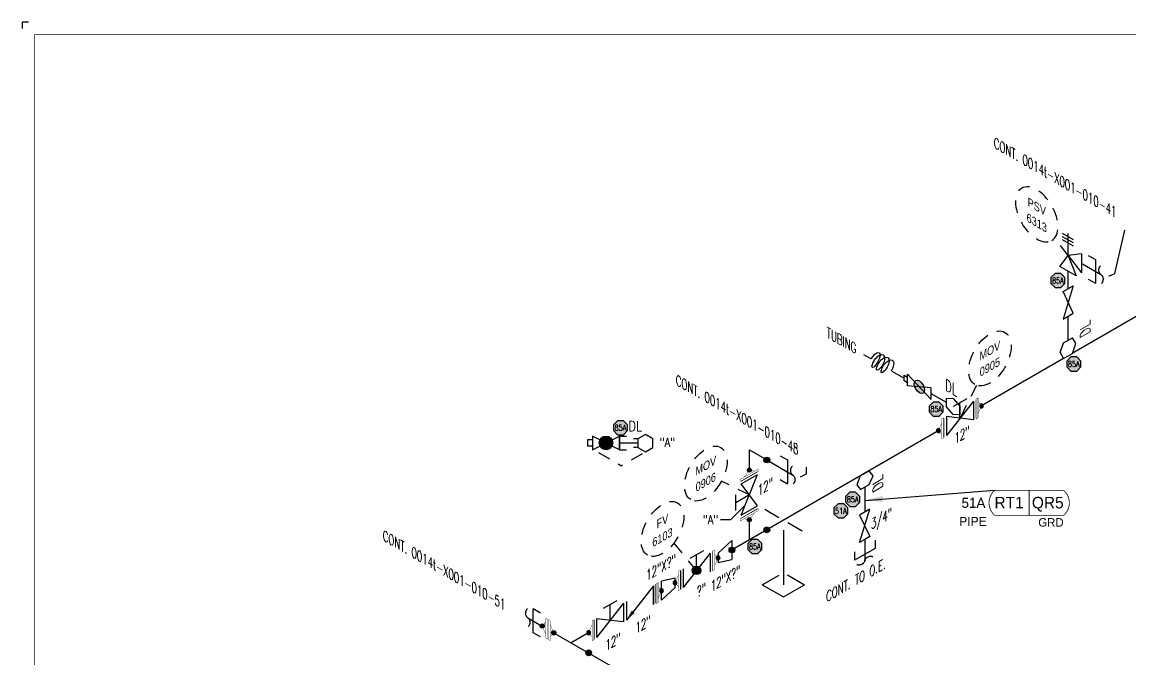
# Model space of a CAD drawing. Header units: inches. Extents: x 0 to 17.2, y 0 to 11.2.
# Drawn here: x 0 to 11.05, y 4.89 to 11.25 of the extents above; entities that cross this region are included whole.
import ezdxf
from ezdxf.enums import TextEntityAlignment as Align

# ---------------------------------------------------------------- set-up
doc = ezdxf.new("R2010")
doc.units = ezdxf.units.IN
doc.header["$MEASUREMENT"] = 0
doc.linetypes.add('HIDDEN2', pattern=[0.1875, 0.125, -0.0625])
for name, color, linetype in [('3', 1, 'Continuous'), ('BORDER', 3, 'Continuous'), ('COMP', 1, 'Continuous'), ('Continuation', 7, 'Continuous'), ('DL', 20, 'Continuous'), ('FITTINGS', 4, 'Continuous'), ('PART_PCML', 7, 'Continuous'), ('PART_SelectedCML_RT', 132, 'Continuous'), ('PIPE-ANNO', 150, 'HIDDEN2'), ('TEXT', 7, 'Continuous'), ('UNAS.PIPE', 251, 'Continuous'), ('WELD POINTS', 41, 'Continuous'), ('Welds', 7, 'Continuous')]:
    doc.layers.add(name, color=color, linetype=linetype)
doc.layers.add('PIPE', color=7, linetype='Continuous', lineweight=30)
doc.styles.add('CMLPAS', font='')
doc.styles.add('ISO00', font='romand.shx', dxfattribs={"width": 0.85, "height": 0.05})
doc.styles.add('ISO30', font='simplex.shx', dxfattribs={"width": 0.85, "oblique": 30, "height": 0.075})
doc.styles.add('ISO330', font='romand.shx', dxfattribs={"width": 0.85, "height": 0.05})
doc.styles.add('PART_Standard', font='romans', dxfattribs={"width": 0.8, "height": 0.09})
doc.styles.add('Richmond', font='arial.ttf')
doc.styles.add('SIMPLEX', font='ROMANS')
doc.styles.get("Standard").update_dxf_attribs({"font": 'arial.ttf'})
doc.styles.get('CMLPAS').set_extended_font_data('Cordia New')
doc.dimstyles.new('Richmond', dxfattribs={"dimtxt": 0.18, "dimasz": 0.18, "dimexe": 0.18, "dimexo": 0.0625, "dimgap": 0.09, "dimtad": 0, "dimtih": 1, "dimtoh": 1, "dimdec": 4, "dimzin": 0, "dimdsep": 46, "dimtxsty": 'Richmond', "dimcen": 0.09, "dimadec": 0, "dimazin": 0, "dimtfac": 1, "dimtdec": 4, "dimtofl": 0, "dimtmove": 0, "dimatfit": 3, "dimfxl": 1, "dimtolj": 1, "dimtzin": 0, "dimarcsym": 0})
doc.dimstyles.get("Standard").update_dxf_attribs({"dimtxt": 0.18, "dimasz": 0.18, "dimexe": 0.18, "dimexo": 0.0625, "dimgap": 0.09, "dimtad": 0, "dimtih": 1, "dimtoh": 1, "dimdec": 4, "dimzin": 0, "dimdsep": 46, "dimtxsty": 'Standard', "dimcen": 0.09, "dimadec": 0, "dimazin": 0, "dimtfac": 1, "dimtdec": 4, "dimtofl": 0, "dimtmove": 0, "dimatfit": 3, "dimfxl": 1, "dimtolj": 1, "dimtzin": 0, "dimarcsym": 0})

# ---------------------------------------------------------------- blocks, each defined once
blk = doc.blocks.new('*U90')
blk.add_wipeout([(-0.044, 0.025), (-0.079, 0.123), (-0.045, 0.181), (0.044, 0.13), (0.079, 0.032), (0.044, -0.025)])
at = {"layer": 'FITTINGS', "linetype": 'Continuous'}
for p, q in [((-0.079, 0.123), (-0.045, 0.181)), ((-0.044, 0.025), (-0.079, 0.123)), ((0.044, 0.13), (-0.045, 0.181)), ((0.079, 0.032), (0.044, 0.13)), ((0.044, -0.025), (-0.044, 0.025)), ((0.079, 0.032), (0.044, -0.025))]:
    blk.add_line(p, q, dxfattribs=at)
blk = doc.blocks.new('DL_Vert_330')
at = {"layer": 'DL', "style": 'ISO30', "oblique": 330, "width": 0.85}
blk.add_text('DL', height=0.1, rotation=90, dxfattribs=at).set_placement((0, 0))
blk = doc.blocks.new('*U95')
blk.add_wipeout([(0.051, -0.107), (-0.051, -0.166), (0, 0), (-0.051, 0.107), (0.051, 0.166), (0, 0)]).dxf.layer = 'FITTINGS'
at = {"layer": 'FITTINGS'}
blk.add_lwpolyline([(0.051, -0.107), (-0.051, 0.107), (0.051, 0.166), (-0.051, -0.166)], close=True, dxfattribs=at)
blk = doc.blocks.new('3_VALVE_THREAD_PSV_330')
at = {"color": 0, "linetype": 'ByBlock', "lineweight": -2}
for p, q in [((0.054, 0.156), (-0.054, 0.219)), ((0.054, 0.125), (-0.054, 0.187)), ((0.054, 0.094), (-0.054, 0.156))]:
    blk.add_line(p, q, dxfattribs=at)
blk.add_wipeout([(0.135, 0.016), (0, 0), (-0.081, -0.109), (0.081, -0.203), (0, 0), (0.135, -0.172)], dxfattribs=at)
for p, q in [((0, 0), (0, 0.219)), ((0.135, 0.016), (0, 0)), ((0.135, 0.016), (0.135, -0.172)), ((-0.081, -0.109), (0, 0)), ((0.081, -0.203), (-0.081, -0.109)), ((0, 0), (0.135, -0.172)), ((0, 0), (0.081, -0.203))]:
    blk.add_line(p, q, dxfattribs=at)
blk = doc.blocks.new('1_BREAK-PIPE_PIPE_00')
at = {"color": 0, "linetype": 'ByBlock', "lineweight": -2}
for centre, major_axis in [((0.03, -0.092), (0, 0.101)), ((-0.03, 0.092), (0, -0.101))]:
    blk.add_ellipse(centre, major_axis=major_axis, ratio=0.711978, start_param=0.427466, end_param=3.141593, dxfattribs=at)
blk = doc.blocks.new('1_Tilde_00')
at = {"layer": 'PIPE-ANNO', "xscale": -0.5000000000000001, "yscale": 0.5, "zscale": 0.5}
blk.add_blockref('1_BREAK-PIPE_PIPE_00', (0, 0), dxfattribs=at)
blk = doc.blocks.new('1_ID-BUBBLE_INSTRUMENT_330')
at = {"color": 0, "linetype": 'ByBlock', "lineweight": -2, "extrusion": (0, 0, -1)}
blk.add_ellipse((0, 0), major_axis=(0.15, -0.26), ratio=0.57735, dxfattribs=at)
at = {"color": 0, "linetype": 'ByBlock', "lineweight": -2, "oblique": 330}
for tag, p in [('INST.TYPE', (0.019, 0.067)), ('NUM', (0.019, -0.094))]:
    blk.add_attdef(tag, text='', height=0.075, rotation=330, dxfattribs=at).set_placement(p, align=Align.MIDDLE_CENTER)
blk = doc.blocks.new('Border')
at = {"layer": 'BORDER', "const_width": 0.005}
blk.add_lwpolyline([(0.25, 0.25), (17.25, 0.25), (17.25, 11.25), (0.25, 11.25)], close=True, dxfattribs=at)
blk = doc.blocks.new('3_VALVE_FLANGE_GATE_30')
at = {"color": 0, "linetype": 'ByBlock', "lineweight": -2}
blk.add_wipeout([(-0.162, -0.187), (-0.135, -0.172), (0, 0), (0.135, -0.016), (0.162, 0), (0.162, 0.187), (0.135, 0.172), (0, 0), (-0.135, 0.016), (-0.162, 0)], dxfattribs=at)
for p, q in [((0.135, 0.172), (-0.135, -0.172)), ((0.068, 0.195), (-0.068, 0.117)), ((0, 0), (0, 0.156)), ((0.135, 0.172), (0.135, -0.016)), ((0.162, 0.187), (0.162, 0)), ((-0.162, 0), (-0.162, -0.187)), ((-0.135, 0.016), (-0.135, -0.172)), ((0.135, -0.016), (-0.135, 0.016))]:
    blk.add_line(p, q, dxfattribs=at)
blk = doc.blocks.new('AM9A04')
at = {"linetype": 'Continuous', "const_width": 0.01}
blk.add_lwpolyline([(0, -0.289), (0, 0.289), (-0.05, 0.318), (-0.05, -0.26)], close=True, dxfattribs=at)
at = {"const_width": 0.01}
blk.add_lwpolyline([(-0.05, -0.144), (-0.15, 0.087), (-0.05, 0.202)], dxfattribs=at)
blk = doc.blocks.new('A09')
at = {"layer": 'Welds'}
h = blk.add_hatch(color=256, dxfattribs=at)
h.dxf.hatch_style = 1
h.paths.add_polyline_path([(-0.03, 0, 1), (0.03, 0, 1)])
blk.add_circle((0, 0), 0.03, dxfattribs=at)
blk = doc.blocks.new('*U81')
blk.add_wipeout([(0.052, -0.03), (0.017, -0.07), (0.017, -0.11), (0, -0.1), (0, 0.1), (0.017, 0.09), (0.017, 0.05)]).dxf.layer = 'COMP'
at = {"layer": '3', "xscale": 0.65, "yscale": 0.65, "zscale": 0.65}
blk.add_blockref('A09', (0.052, -0.03), dxfattribs=at)
at = {"layer": 'COMP', "xscale": 0.3466300616258731, "yscale": 0.3466300616258731, "zscale": 0.3466300616258731, "rotation": 180}
blk.add_blockref('AM9A04', (0, 0), dxfattribs=at)
blk = doc.blocks.new('1_Text_30')
at = {"layer": 'TEXT', "style": 'PART_Standard', "oblique": 30, "width": 0.8}
blk.add_attdef('TEXT', (0, 0), '', height=0.09, rotation=30, dxfattribs=at)
blk = doc.blocks.new('4_SUPPORT_I-BEAM_30')
at = {"color": 0, "linetype": 'ByBlock', "lineweight": -2}
for p, q in [((-0.044, 0.025), (-0.186, 0.107)), ((0.186, -0.107), (0.044, -0.025))]:
    blk.add_line(p, q, dxfattribs=at)
blk = doc.blocks.new('4_SUPPORT_PLATE_00')
at = {"color": 0, "linetype": 'ByBlock', "lineweight": -2}
for p, q in [((0, -0.1), (0, -0.643)), ((-0.21, -0.643), (-0.042, -0.546)), ((0.041, -0.545), (0.21, -0.643)), ((-0.21, -0.643), (0, -0.764)), ((0, -0.764), (0.21, -0.643))]:
    blk.add_line(p, q, dxfattribs=at)
blk = doc.blocks.new('1_ID-BUBBLE_INSTRUMENT_30')
at = {"color": 0, "linetype": 'ByBlock', "lineweight": -2}
blk.add_ellipse((0, 0), major_axis=(-0.15, -0.26), ratio=0.57735, dxfattribs=at)
at = {"color": 0, "linetype": 'ByBlock', "lineweight": -2, "oblique": 30}
for tag, p in [('INST.TYPE', (-0.019, 0.067)), ('NUM', (-0.019, -0.094))]:
    blk.add_attdef(tag, text='', height=0.075, rotation=30, dxfattribs=at).set_placement(p, align=Align.MIDDLE_CENTER)
blk = doc.blocks.new('2_REDUCER_THREAD_CONCENTRIC_30')
at = {"color": 0, "linetype": 'ByBlock', "lineweight": -2}
blk.add_wipeout([(0.068, 0.086), (-0.068, 0.055), (-0.068, -0.133), (0.068, -0.008)], dxfattribs=at)
for p, q in [((0.068, 0.086), (-0.068, 0.055)), ((-0.068, -0.133), (-0.068, 0.055)), ((0.068, -0.008), (0.068, 0.086)), ((0.068, -0.008), (-0.068, -0.133))]:
    blk.add_line(p, q, dxfattribs=at)
blk = doc.blocks.new('3_VALVE_FLANGE_BUTTERFLY_30')
at = {"color": 0, "linetype": 'ByBlock', "lineweight": -2}
blk.add_wipeout([(-0.162, 0), (0.162, 0.187), (0.162, 0), (-0.162, -0.187)], dxfattribs=at)
at = {"linetype": 'ByBlock', "lineweight": -2}
blk.add_hatch(color=0, dxfattribs=at).paths.add_polyline_path([(-0.042, 0, 1), (0.042, 0, 1)])
at = {"color": 0, "linetype": 'ByBlock', "lineweight": -2}
for p, q in [((0.135, 0.172), (-0.135, -0.172)), ((0.068, 0.195), (-0.068, 0.117)), ((0, 0), (0, 0.156)), ((0.135, 0.172), (0.135, -0.016)), ((0.162, 0.187), (0.162, 0)), ((-0.162, 0), (-0.162, -0.187)), ((-0.135, 0.016), (-0.135, -0.172))]:
    blk.add_line(p, q, dxfattribs=at)
blk.add_circle((0, 0), 0.0424, dxfattribs=at)
blk = doc.blocks.new('3_VALVE_FLANGE_CHECK_30')
at = {"color": 0, "linetype": 'ByBlock', "lineweight": -2}
blk.add_wipeout([(0.162, 0.188), (-0.162, 0), (-0.162, -0.188), (0.162, 0)], dxfattribs=at)
for p, q in [((-0.135, -0.172), (0.135, 0.172)), ((0.135, -0.016), (0.135, 0.172)), ((0.135, 0.172), (0.135, -0.016)), ((0.162, 0.188), (0.162, 0)), ((-0.162, 0), (-0.162, -0.188)), ((-0.135, -0.172), (-0.135, 0.016)), ((-0.135, 0.016), (-0.135, -0.172))]:
    blk.add_line(p, q, dxfattribs=at)
blk.add_solid([(0.054, 0.098), (0.135, 0.172), (0.082, 0.076)], dxfattribs=at)
blk = doc.blocks.new('2_WELD_SINGLE_00')
at = {"linetype": 'ByBlock', "lineweight": -2}
h = blk.add_hatch(color=0, dxfattribs=at)
edge = h.paths.add_edge_path()
edge.add_arc((0, 0), 0.0286, 0, 360)
at = {"color": 0, "linetype": 'ByBlock', "lineweight": -2}
blk.add_circle((0, 0), 0.0286, dxfattribs=at)
blk = doc.blocks.new('*U103')
at = {"layer": 'WELD POINTS'}
for p, rotation in [((0.174, 0.1), 120.0000000000007), ((-0.174, -0.1), 29.99999999999995)]:
    blk.add_blockref('2_WELD_SINGLE_00', p, dxfattribs=dict(at, rotation=rotation))
blk = doc.blocks.new('O-let 5')
at = {"layer": 'FITTINGS', "linetype": 'Continuous'}
for p, q in [((-0.05, 0), (-0.101, -0.087)), ((0.05, 0), (-0.05, 0)), ((0.101, -0.087), (0.05, 0)), ((-0.101, -0.087), (-0.05, -0.174)), ((0.05, -0.174), (0.101, -0.087)), ((-0.05, -0.174), (0.05, -0.174))]:
    blk.add_line(p, q, dxfattribs=at)
blk = doc.blocks.new('Bleeder Valve 7')
at = {"layer": 'FITTINGS', "linetype": 'ByBlock'}
for p, q in [((-0.0594, 0), (0.0594, 0.2338)), ((0.0004, 0.2338), (-0.0587, 0.2338)), ((-0.0587, 0.2338), (0.0594, 0)), ((0.0594, 0.2338), (0.0004, 0.2338)), ((0.0594, 0), (-0.0594, 0))]:
    blk.add_line(p, q, dxfattribs=at)
at = {"layer": 'FITTINGS'}
for p, q in [((-0.0264, 0.2338), (-0.0264, 0.277)), ((0.0272, 0.277), (-0.0264, 0.277)), ((0.0272, 0.2338), (0.0272, 0.277))]:
    blk.add_line(p, q, dxfattribs=at)
blk = doc.blocks.new('3_Bleeder_00')
at = {"layer": 'PIPE', "linetype": 'Continuous'}
blk.add_line((0, 0.0981), (0, 0.2158), dxfattribs=at)
for name, p, xscale, yscale, zscale in [('Bleeder Valve 7', (0.0007, 0.2158), 0.75, 0.75, 0.75), ('O-let 5', (0, 0.0981), 0.5625, 0.5625, 0.5625)]:
    blk.add_blockref(name, p, dxfattribs=dict(xscale=xscale, yscale=yscale, zscale=zscale))
blk = doc.blocks.new('2_SOCKET_SINGLE_00')
at = {"color": 0, "linetype": 'ByBlock', "lineweight": -2}
for p, q in [((0, -0.125), (0, 0.125)), ((0, 0.125), (0.125, 0.125)), ((0, -0.125), (0.125, -0.125))]:
    blk.add_line(p, q, dxfattribs=at)
blk = doc.blocks.new('1_Cont_0')
at = {"layer": 'Continuation', "style": 'PART_Standard', "width": 0.8}
blk.add_attdef('CONT', (0, 0), '', height=0.09, dxfattribs=at)
blk = doc.blocks.new('DL_00')
at = {"layer": 'DL', "style": 'ISO00', "width": 0.85}
blk.add_text('DL', height=0.1, dxfattribs=at).set_placement((0, 0))
blk = doc.blocks.new('1_Cont_330')
at = {"layer": 'Continuation', "style": 'PART_Standard', "oblique": 330, "width": 0.8}
blk.add_attdef('CONT.', (0, 0), '', height=0.09, rotation=330, dxfattribs=at)
blk = doc.blocks.new('O-let 1')
at = {"layer": 'FITTINGS', "linetype": 'ByBlock'}
for p, q in [((-0.044, -0.025), (0.044, 0.025)), ((0.083, -0.026), (0.044, 0.025)), ((-0.044, -0.025), (-0.077, -0.115)), ((-0.043, -0.16), (0.044, -0.11)), ((0.044, -0.11), (0.083, -0.026)), ((-0.077, -0.115), (-0.043, -0.16))]:
    blk.add_line(p, q, dxfattribs=at)
blk = doc.blocks.new('1_Tilde_30')
at = {"layer": 'PIPE-ANNO', "xscale": -0.5000000000000001, "yscale": 0.5000000000000001, "zscale": 0.5000000000000001, "rotation": 114.4010914305396}
blk.add_blockref('1_BREAK-PIPE_PIPE_00', (0, 0), dxfattribs=at)
blk = doc.blocks.new('1_Cont_30')
at = {"layer": 'Continuation', "style": 'PART_Standard', "oblique": 30, "width": 0.8}
blk.add_attdef('CONT', (0, 0), '', height=0.09, rotation=30, dxfattribs=at)
blk = doc.blocks.new('O-let 4')
at = {"layer": 'FITTINGS', "linetype": 'ByBlock'}
for p, q in [((-0.101, 0.042), (-0.034, 0.038)), ((-0.101, -0.046), (-0.101, 0.042)), ((-0.034, 0.038), (0.034, -0.038)), ((-0.034, -0.121), (-0.101, -0.046)), ((0.034, -0.038), (0.034, -0.125)), ((0.034, -0.125), (-0.034, -0.121))]:
    blk.add_line(p, q, dxfattribs=at)
blk = doc.blocks.new('Bleeder Valve 6')
at = {"layer": 'FITTINGS', "linetype": 'ByBlock'}
for p, q in [((-0.271, 0.127), (-0.271, 0.185)), ((-0.271, 0.185), (-0.236, 0.166)), ((-0.236, 0.107), (-0.271, 0.127)), ((-0.236, 0.136), (-0.236, 0.195)), ((-0.236, 0.195), (0, -0.059)), ((-0.236, 0.077), (-0.236, 0.136)), ((0, 0.059), (-0.236, 0.077)), ((0, -0.059), (0, 0.059))]:
    blk.add_line(p, q, dxfattribs=at)
blk = doc.blocks.new('Bleeder 8')
at = {"layer": 'PIPE', "linetype": 'Continuous'}
blk.add_line((-0.135, 0.079), (-0.286, 0.167), dxfattribs=at)
for name, p in [('Bleeder Valve 6', (-0.286, 0.167)), ('O-let 4', (-0.034, 0.081))]:
    blk.add_blockref(name, p)
blk = doc.blocks.new('DL_330')
at = {"layer": 'DL', "style": 'ISO330', "oblique": 330, "width": 0.85}
blk.add_text('DL', height=0.1, rotation=330, dxfattribs=at).set_placement((0, 0))
blk = doc.blocks.new('3-Loop')
at = {"layer": 'PIPE', "ltscale": 0.5}
for points in [[(-0.468, 0), (-0.386, 0)], [(-0.14, 0), (0, 0)]]:
    blk.add_lwpolyline(points, dxfattribs=at)
for centre, major_axis, ratio, start_param, end_param in [((-0.343, -0.001), (0.0023, -0.0946), 0.379153, 4.759988, 8.496899), ((-0.298, -0.002), (-0.0037, 0.0937), 0.498281, 0.882377, 5.362584), ((-0.246, -0.002), (-0.0037, 0.0937), 0.498281, 0.882377, 5.362568), ((-0.193, -0.002), (-0.0037, 0.0937), 0.498281, 0.882377, 4.632135)]:
    blk.add_ellipse(centre, major_axis=major_axis, ratio=ratio, start_param=start_param, end_param=end_param, dxfattribs=at)
at = {"layer": 'PIPE'}
for points in [[(-0.379, -0.006), (-0.379, 0), (-0.386, 0), (-0.386, 0)], [(-0.316, 0.057), (-0.327, 0.081), (-0.337, 0.056), (-0.337, 0.056)], [(-0.263, 0.057), (-0.274, 0.081), (-0.284, 0.056), (-0.284, 0.056)], [(-0.211, 0.057), (-0.221, 0.081), (-0.231, 0.056), (-0.231, 0.056)], [(-0.14, 0), (-0.146, 0), (-0.146, -0.007), (-0.146, -0.007)]]:
    blk.add_open_spline(points, degree=3, dxfattribs=at)
blk = doc.blocks.new('1_Text_330')
at = {"layer": 'TEXT', "style": 'PART_Standard', "oblique": 330, "width": 0.8}
blk.add_attdef('3/4"', (0, 0), '', height=0.09, rotation=330, dxfattribs=at)
blk = doc.blocks.new('PART_PCML')
blk.add_hatch(color=0).paths.add_polyline_path([(-0.07, -0.029), (-0.029, -0.07), (0.029, -0.07), (0.07, -0.029), (0.07, 0.029), (0.029, 0.07), (-0.029, 0.07), (-0.07, 0.029)])
at = {"color": 7, "const_width": 0.009}
blk.add_lwpolyline([(-0.07, 0.029), (-0.029, 0.07), (0.029, 0.07), (0.07, 0.029), (0.07, -0.029), (0.029, -0.07), (-0.029, -0.07), (-0.07, -0.029), (-0.07, 0.029), (-0.029, 0.07)], dxfattribs=at)
at = {"color": 18, "true_color": 0x000000}
blk.add_lwpolyline([(-0.029, 0.07), (-0.07, 0.029), (-0.07, -0.029), (-0.029, -0.07), (0.029, -0.07), (0.07, -0.029), (0.07, 0.029), (0.029, 0.07)], close=True, dxfattribs=at)
at = {"color": 7, "true_color": 0xffffff, "style": 'SIMPLEX', "width": 0.8, "flags": 1}
for tag, p in [('CIRCUIT', (-0.094, 0.089)), ('DM', (-0.053, -0.133)), ('TYPE', (-0.075, -0.204))]:
    blk.add_attdef(tag, p, '', height=0.0586, dxfattribs=at)
at = {"color": 7, "true_color": 0xffffff, "style": 'SIMPLEX', "width": 0.8}
blk.add_attdef('DMDISP', text='', height=0.0586, dxfattribs=at).set_placement((0, 0), align=Align.MIDDLE_CENTER)
blk = doc.blocks.new('CMLPAS')
at = {"const_width": 0.008}
blk.add_lwpolyline([(0.063, 0.125, 0.454441), (0.063, -0.125), (0.75, -0.125, 0.454441), (0.75, 0.125)], format="xyb", close=True, dxfattribs=at)
blk.add_lwpolyline([(0.406, -0.125), (0.406, 0.125)], dxfattribs=at)
at = {"style": 'CMLPAS', "flags": 1}
for tag, p in [('STATE', (0.75, 0.623)), ('DL', (0.75, 0.482)), ('CIRCUIT', (0.75, 0.341)), ('SUBSINTERVAL(MONTHS)', (-0.025, -0.335)), ('OLD_ID', (0.75, -0.337)), ('OLD_NDE', (0.75, -0.478)), ('OLD_ENTY', (0.741, -0.636)), ('SIZE', (0.747, -0.761)), ('SPEC', (0.747, -0.902)), ('JUSTIFY', (0.747, -1.043)), ('COMMENTS', (0.747, -1.185)), ('OLD_ASSET', (0.75, -1.326)), ('SCHED', (0.737, -1.469)), ('NOM_THICK', (0.752, -1.61)), ('CORR_ALLOW', (0.763, -1.745)), ('TML_STATUS', (0.772, -1.878)), ('FLOW_ORDER', (0.778, -2.13))]:
    blk.add_attdef(tag, text='', height=0.1, dxfattribs=at).set_placement(p, align=Align.MIDDLE_RIGHT)
at = {"style": 'CMLPAS'}
for tag, height, p in [('CHILD', 0.25, (0.75, 0.269)), ('###', 0.115, (0.75, 0.002)), ('ACCESS', 0.085, (0.75, -0.195))]:
    blk.add_attdef(tag, text='', height=height, dxfattribs=at).set_placement(p, align=Align.MIDDLE_RIGHT)
at = {"color": 152, "style": 'CMLPAS'}
for tag, height, p in [('SPECIAL', 0.085, (0.405, 0.19)), ('DM-TYPE', 0.1, (-0.03, 0)), ('COMP', 0.09, (-0.017, -0.185))]:
    blk.add_attdef(tag, text='', height=height, dxfattribs=at).set_placement(p, align=Align.MIDDLE_RIGHT)
at = {"style": 'CMLPAS'}
blk.add_attdef('NDE', text='', height=0.115, dxfattribs=at).set_placement((0.206, 0.002), align=Align.MIDDLE_CENTER)
blk = doc.blocks.new('*U89')
at = {"color": 20, "linetype": 'ByBlock', "ltscale": 0.7}
blk.add_line((-0.054, 0.15), (-0.054, -0.087), dxfattribs=at)
for points in [[(-0.126, 0.191), (-0.054, 0.15)], [(-0.126, -0.046), (-0.054, -0.087)]]:
    blk.add_leader(points, dimstyle='Richmond', override={"dimasz": 0.04, "dimgap": 0.09, "dimtad": 0}, dxfattribs=at)
blk = doc.blocks.new('*U110')
at = {"color": 20, "linetype": 'ByBlock', "ltscale": 0.7}
blk.add_line((0.103, 0.122), (-0.103, 0.003), dxfattribs=at)
for points in [[(0.103, 0.204), (0.103, 0.122)], [(-0.103, 0.086), (-0.103, 0.003)]]:
    blk.add_leader(points, dimstyle='Richmond', override={"dimasz": 0.04, "dimgap": 0.09, "dimtad": 0}, dxfattribs=at)
blk = doc.blocks.new('*U102')
at = {"color": 20, "linetype": 'ByBlock', "ltscale": 0.7}
blk.add_line((0.054, -0.15), (0.054, 0.087), dxfattribs=at)
for points in [[(0.126, 0.046), (0.054, 0.087)], [(0.126, -0.191), (0.054, -0.15)]]:
    blk.add_leader(points, dimstyle='Richmond', override={"dimasz": 0.04, "dimgap": 0.09, "dimtad": 0}, dxfattribs=at)

msp = doc.modelspace()

# ---------------------------------------------------------------- hatches: boundary and pattern name
at = {"layer": 'FITTINGS'}
h = msp.add_hatch(color=256, dxfattribs=at)
h.dxf.hatch_style = 1
edge = h.paths.add_edge_path()
edge.add_ellipse((8.944, 7.615), major_axis=(0.0363, -0.0629), ratio=0.57735, start_angle=0, end_angle=360)
h = msp.add_hatch(color=256, dxfattribs=at)
h.dxf.hatch_style = 1
edge = h.paths.add_edge_path()
edge.add_arc((5.82, 7.056), 0.0685, 0, 360)

# ---------------------------------------------------------------- linework, layer by layer
for p, q in [((0, 11.25), (0, 11.188)), ((0.062, 11.25), (0, 11.25))]:
    msp.add_line(p, q)
at = {"layer": 'FITTINGS', "linetype": 'ByBlock'}
for p, q in [((8.348, 6.064), (8.451, 6.395)), ((8.451, 6.395), (8.348, 6.336)), ((8.348, 6.336), (8.451, 6.123)), ((8.4, 6.093), (8.348, 6.064)), ((8.451, 6.123), (8.4, 6.093))]:
    msp.add_line(p, q, dxfattribs=at)
at = {"layer": 'FITTINGS'}
msp.add_circle((5.82, 7.056), 0.0685, dxfattribs=at)
msp.add_ellipse((8.944, 7.615), major_axis=(0.0363, -0.0629), ratio=0.57735, dxfattribs=at)
at = {"layer": 'PIPE'}
for p, q in [((10.426, 7.924), (10.426, 8.924)), ((11.984, 8.823), (5.473, 5.064)), ((7.249, 6.089), (7.249, 6.725))]:
    msp.add_line(p, q, dxfattribs=at)
at = {"layer": 'PIPE', "linetype": 'Continuous'}
msp.add_line((8.399, 6.618), (8.399, 6.366), dxfattribs=at)
at = {"layer": 'PIPE-ANNO'}
for p in [(5.745, 6.961), (6.179, 6.947)]:
    msp.add_line(p, (5.974, 6.829), dxfattribs=at)
at = {"layer": 'UNAS.PIPE'}
for p, q in [((10.426, 8.924), (10.754, 8.734)), ((7.249, 6.986), (7.423, 6.886)), ((7.249, 6.725), (7.249, 6.986)), ((8.4, 6.093), (8.4, 5.883)), ((5.04, 5.314), (5.241, 5.198))]:
    msp.add_line(p, q, dxfattribs=at)
for points in [[(10.831, 8.717), (10.893, 8.746), (10.991, 9.177)], [(7.758, 6.719), (7.82, 6.748), (7.82, 6.813)]]:
    msp.add_lwpolyline(points, dxfattribs=at)

# ---------------------------------------------------------------- block references
for name, p in [('1_Tilde_00', (10.754, 8.734)), ('DL_00', (6.042, 7.174)), ('1_Tilde_00', (7.682, 6.736)), ('1_Tilde_30', (8.4, 5.883)), ('1_Tilde_00', (5.04, 5.314))]:
    msp.add_blockref(name, p)
at = {"layer": 'Continuation'}
for name, p, values in [('1_Cont_330', (9.686, 10.002), {'CONT.': 'CONT. 0014t-X001-010-41'}), ('1_Cont_330', (6.516, 7.638), {'CONT.': 'CONT. 0014t-X001-010-48'}), ('1_Cont_0', (6.355, 7.018), {'CONT': '"A"'}), ('1_Cont_0', (6.785, 6.246), {'CONT': '"A"'}), ('1_Cont_330', (3.595, 6.088), {'CONT.': 'CONT. 0014t-X001-010-51'}), ('1_Cont_30', (8.015, 5.467), {'CONT': 'CONT. TO O.E.'})]:
    msp.add_blockref(name, p, dxfattribs=at).add_auto_attribs(values)
at = {"layer": 'DL'}
for name, p in [('*U89', (10.754, 8.734)), ('DL_330', (9.201, 7.584)), ('*U89', (7.682, 6.736)), ('DL_Vert_330', (8.581, 6.61)), ('*U110', (8.4, 5.883))]:
    msp.add_blockref(name, p, dxfattribs=at)
at = {"layer": 'FITTINGS'}
for name, p in [('Bleeder 8', (9.348, 7.38)), ('O-let 1', (8.399, 6.753)), ('4_SUPPORT_I-BEAM_30', (7.588, 6.285)), ('4_SUPPORT_PLATE_00', (7.588, 6.285))]:
    msp.add_blockref(name, p, dxfattribs=at)
for name, p, xscale, yscale, zscale, rotation in [('3_Bleeder_00', (6.288, 7.054), 1.542777957453313, 1.542777957453313, 1.542777957453313, 90), ('2_SOCKET_SINGLE_00', (5.955, 7.056), 0.5501303242518113, 0.5501303242518113, 0.5501303242518113, 0.004723955076409252), ('2_SOCKET_SINGLE_00', (6.137, 7.054), 0.3495549157099916, 0.3495549157099916, 0.3495549157099916, 180)]:
    msp.add_blockref(name, p, dxfattribs=dict(at, xscale=xscale, yscale=yscale, zscale=zscale, rotation=rotation))
at = {"layer": 'PART_PCML', "color": 13}
for p in [(5.964, 7.208), (8.279, 6.494), (7.304, 6.024)]:
    msp.add_blockref('PART_PCML', p, dxfattribs=at).add_auto_attribs({'DMDISP': '85A'})
at = {"layer": 'PART_PCML', "color": 96}
msp.add_blockref('PART_PCML', (8.162, 6.379), dxfattribs=at).add_auto_attribs({'DMDISP': '51A'})
at = {"layer": 'PART_SelectedCML_RT'}
msp.add_blockref('CMLPAS', (9.632, 6.459), dxfattribs=at).add_auto_attribs({'###': 'QR5', 'NDE': 'RT1', 'DM-TYPE': '51A', 'COMP': 'PIPE', 'ACCESS': 'GRD'})
at = {"layer": 'PIPE', "ltscale": 0.5, "xscale": -1, "rotation": 150}
msp.add_blockref('3-Loop', (8.791, 7.703), dxfattribs=at)
at = {"layer": 'PIPE-ANNO'}
msp.add_blockref('1_ID-BUBBLE_INSTRUMENT_30', (9.647, 7.898), dxfattribs=at).add_auto_attribs({'INST.TYPE': 'MOV', 'NUM': '0905'})
at = {"layer": 'TEXT'}
for name, p, values in [('1_Text_330', (8.02, 8.111), {'3/4"': 'TUBING'}), ('1_Text_30', (8.463, 6.192), {'TEXT': '3/4"'})]:
    msp.add_blockref(name, p, dxfattribs=at).add_auto_attribs(values)
at = {"layer": 'WELD POINTS', "rotation": 59.99999999999746}
msp.add_blockref('2_WELD_SINGLE_00', (5.647, 4.964), dxfattribs=at)

# ---------------------------------------------------------------- leaders
at = {"layer": 'PART_SelectedCML_RT'}
msp.add_leader([(8.399, 6.483), (9.694, 6.586)], dimstyle='Standard', dxfattribs=at)

# ---------------------------------------------------------------- next in the draw order: block references
at = {"layer": 'FITTINGS'}
for name, p in [('3_VALVE_THREAD_PSV_330', (10.426, 8.924)), ('*U95', (10.427, 8.457))]:
    msp.add_blockref(name, p, dxfattribs=at)
at = {"layer": 'PIPE', "xscale": -1}
msp.add_blockref('*U90', (10.426, 7.924), dxfattribs=at)

# ---------------------------------------------------------------- next in the draw order: linework, layer by layer
at = {"layer": 'PIPE-ANNO'}
msp.add_line((10.426, 8.924), (10.293, 9.098), dxfattribs=at)

# ---------------------------------------------------------------- next in the draw order: block references
msp.add_blockref('DL_Vert_330', (10.648, 8.149))
at = {"layer": 'BORDER'}
msp.add_blockref('Border', (-0.125, -0.125), dxfattribs=at)
at = {"layer": 'PART_PCML', "color": 13}
for p in [(10.325, 8.675), (10.483, 7.843)]:
    msp.add_blockref('PART_PCML', p, dxfattribs=at).add_auto_attribs({'DMDISP': '85A'})
at = {"layer": 'PIPE-ANNO'}
msp.add_blockref('1_ID-BUBBLE_INSTRUMENT_330', (10.114, 9.334), dxfattribs=at).add_auto_attribs({'INST.TYPE': 'PSV', 'NUM': '6313'})

# ---------------------------------------------------------------- next in the draw order: block references
at = {"layer": 'FITTINGS'}
for name, p in [('3_VALVE_FLANGE_GATE_30', (9.348, 7.302)), ('2_REDUCER_THREAD_CONCENTRIC_30', (6.441, 5.623))]:
    msp.add_blockref(name, p, dxfattribs=at)
at = {"layer": 'FITTINGS', "yscale": -1, "rotation": 299.9999999999999}
msp.add_blockref('3_VALVE_FLANGE_GATE_30', (7.249, 6.538), dxfattribs=at)

# ---------------------------------------------------------------- next in the draw order: linework, layer by layer
at = {"layer": 'UNAS.PIPE'}
msp.add_line((7.423, 6.886), (7.682, 6.736), dxfattribs=at)

# ---------------------------------------------------------------- next in the draw order: block references
at = {"layer": 'COMP', "ltscale": 0.65, "xscale": -1, "rotation": 180}
msp.add_blockref('*U81', (9.511, 7.395), dxfattribs=at)
at = {"layer": 'COMP', "ltscale": 0.65, "xscale": -1}
msp.add_blockref('*U81', (9.186, 7.208), dxfattribs=at)
at = {"layer": 'COMP', "ltscale": 0.65, "rotation": 300.0000000000001}
msp.add_blockref('*U81', (7.249, 6.35), dxfattribs=at)
at = {"layer": 'FITTINGS'}
msp.add_blockref('3_VALVE_FLANGE_BUTTERFLY_30', (6.723, 5.786), dxfattribs=at)
at = {"layer": 'FITTINGS', "xscale": -1, "yscale": -1}
msp.add_blockref('3_VALVE_FLANGE_CHECK_30', (6.159, 5.46), dxfattribs=at)
at = {"layer": 'PIPE-ANNO'}
msp.add_blockref('1_ID-BUBBLE_INSTRUMENT_30', (6.815, 6.751), dxfattribs=at).add_auto_attribs({'INST.TYPE': 'MOV', 'NUM': '0906'})
at = {"layer": 'TEXT'}
msp.add_blockref('1_Text_30', (9.294, 7.043), dxfattribs=at).add_auto_attribs({'TEXT': '12"'})

# ---------------------------------------------------------------- next in the draw order: wipeouts: each hides what was drawn before it
msp.add_wipeout([(7.249, 6.785), (7.301, 6.775), (7.335, 6.795), (7.335, 6.775), (7.162, 6.675), (7.162, 6.695), (7.197, 6.715)]).dxf.layer = 'UNAS.PIPE'

# ---------------------------------------------------------------- next in the draw order: hatches: boundary and pattern name
at = {"layer": 'UNAS.PIPE'}
h = msp.add_hatch(color=256, dxfattribs=at)
h.dxf.hatch_style = 1
h.paths.add_polyline_path([(7.268, 6.785, 1), (7.229, 6.785, 1)])

# ---------------------------------------------------------------- next in the draw order: linework, layer by layer
at = {"layer": 'PIPE-ANNO'}
for p, q in [((9.513, 7.63), (9.348, 7.302)), ((7.249, 6.538), (6.971, 6.674))]:
    msp.add_line(p, q, dxfattribs=at)
at = {"layer": 'UNAS.PIPE'}
msp.add_lwpolyline([(7.208, 6.436), (7.062, 6.29), (6.963, 6.29)], dxfattribs=at)
msp.add_circle((7.249, 6.785), 0.0195, dxfattribs=at)

# ---------------------------------------------------------------- next in the draw order: block references
at = {"layer": 'COMP', "ltscale": 0.65, "xscale": -1}
msp.add_blockref('*U81', (6.56, 5.692), dxfattribs=at)
at = {"layer": 'COMP', "ltscale": 0.65, "xscale": -1, "rotation": 180}
msp.add_blockref('*U81', (6.321, 5.554), dxfattribs=at)
at = {"layer": 'FITTINGS', "xscale": -1, "yscale": -1}
msp.add_blockref('2_REDUCER_THREAD_CONCENTRIC_30', (7.007, 5.95), dxfattribs=at)
at = {"layer": 'FITTINGS'}
msp.add_blockref('3_VALVE_FLANGE_GATE_30', (5.861, 5.288), dxfattribs=at)
at = {"layer": 'PART_PCML', "color": 13}
msp.add_blockref('PART_PCML', (9.112, 7.394), dxfattribs=at).add_auto_attribs({'DMDISP': '85A'})
at = {"layer": 'PIPE-ANNO'}
msp.add_blockref('1_ID-BUBBLE_INSTRUMENT_30', (6.383, 6.199), dxfattribs=at).add_auto_attribs({'INST.TYPE': 'FV', 'NUM': '6103'})
at = {"layer": 'TEXT'}
for p, values in [((7.334, 6.526), {'TEXT': '12"'}), ((6.726, 5.513), {'TEXT': '?"'}), ((6.114, 5.152), {'TEXT': '12"'})]:
    msp.add_blockref('1_Text_30', p, dxfattribs=at).add_auto_attribs(values)
at = {"layer": 'UNAS.PIPE', "rotation": 59.99999999999795}
msp.add_blockref('2_WELD_SINGLE_00', (7.423, 6.886), dxfattribs=at)
at = {"layer": 'UNAS.PIPE', "xscale": 0.3466300616258731, "yscale": 0.3466300616258731, "zscale": 0.3466300616258731, "rotation": 300.0000000000002}
msp.add_blockref('AM9A04', (7.249, 6.725), dxfattribs=at)

# ---------------------------------------------------------------- next in the draw order: linework, layer by layer
at = {"layer": 'PIPE-ANNO'}
msp.add_line((6.723, 5.786), (6.498, 6.059), dxfattribs=at)

# ---------------------------------------------------------------- next in the draw order: block references
at = {"layer": 'COMP', "ltscale": 0.65, "xscale": -1, "rotation": 180}
msp.add_blockref('*U81', (6.885, 5.88), dxfattribs=at)
at = {"layer": 'COMP', "ltscale": 0.65, "xscale": -1}
msp.add_blockref('*U81', (5.699, 5.194), dxfattribs=at)
at = {"layer": 'TEXT'}
for p, values in [((6.222, 5.679), {'TEXT': '12"X?"'}), ((5.815, 4.979), {'TEXT': '12"'})]:
    msp.add_blockref('1_Text_30', p, dxfattribs=at).add_auto_attribs(values)
at = {"layer": 'WELD POINTS'}
msp.add_blockref('*U103', (7.249, 6.089), dxfattribs=at)

# ---------------------------------------------------------------- next in the draw order: linework, layer by layer
at = {"layer": 'PIPE'}
msp.add_line((5.241, 5.198), (8.504, 3.314), dxfattribs=at)

# ---------------------------------------------------------------- next in the draw order: block references
at = {"layer": 'TEXT'}
msp.add_blockref('1_Text_30', (6.865, 5.569), dxfattribs=at).add_auto_attribs({'TEXT': '12"X?"'})

# ---------------------------------------------------------------- next in the draw order: wipeouts: each hides what was drawn before it
msp.add_wipeout([(5.218, 5.311), (5.218, 5.271), (5.184, 5.231), (5.218, 5.151), (5.218, 5.111), (5.264, 5.084), (5.264, 5.124), (5.299, 5.164), (5.264, 5.245), (5.264, 5.285)]).dxf.layer = 'COMP'

# ---------------------------------------------------------------- next in the draw order: hatches: boundary and pattern name
at = {"layer": 'UNAS.PIPE'}
h = msp.add_hatch(color=256, dxfattribs=at)
h.dxf.hatch_style = 1
h.paths.add_polyline_path([(5.205, 5.231, 1), (5.163, 5.231, 1)])

# ---------------------------------------------------------------- next in the draw order: linework, layer by layer
at = {"layer": 'COMP', "linetype": 'Continuous', "const_width": 0.003}
msp.add_lwpolyline([(5.247, 5.094), (5.264, 5.084), (5.264, 5.285), (5.247, 5.295)], close=True, dxfattribs=at)
at = {"layer": 'COMP', "const_width": 0.003}
msp.add_lwpolyline([(5.264, 5.245), (5.299, 5.164), (5.264, 5.124)], dxfattribs=at)
at = {"layer": 'UNAS.PIPE'}
msp.add_circle((5.184, 5.231), 0.021, dxfattribs=at)

# ---------------------------------------------------------------- next in the draw order: block references
at = {"layer": 'DL'}
msp.add_blockref('*U102', (5.04, 5.314), dxfattribs=at)
at = {"layer": 'UNAS.PIPE', "xscale": 0.3466300616258731, "yscale": 0.3466300616258731, "zscale": 0.3466300616258731}
msp.add_blockref('AM9A04', (5.236, 5.201), dxfattribs=at)
at = {"layer": 'Welds', "xscale": 0.7, "yscale": 0.7, "zscale": 0.7}
msp.add_blockref('A09', (5.299, 5.164), dxfattribs=at)

doc.saveas('drawing.dxf')
